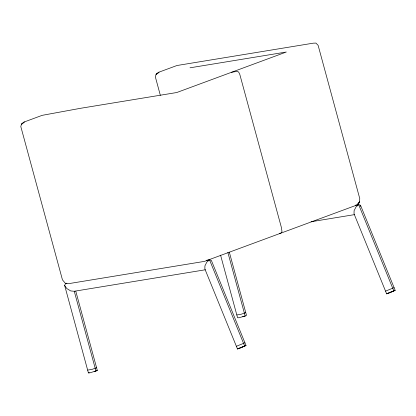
<?xml version="1.0" encoding="UTF-8"?>
<svg xmlns="http://www.w3.org/2000/svg" width="416" height="416" viewBox="0 0 416 416"><rect width="100%" height="100%" fill="white"/><g stroke="black" fill="none" stroke-linecap="round" stroke-linejoin="round"><path stroke-width="0.62" d="M360.495 206.502L360.516 205.265L358.675 204.672L355.477 205.197M75.769 291.148L97.334 370.521L89.684 372.897L88.41 372.913L64.636 285.392L65.619 283.41L66.898 283.202M236.382 346.294L244.93 342.8M237.489 349.008L244.618 345.966L209.508 259.818L206.846 262.08L204.922 265.866L204.864 268.96L237.489 349.008L246.033 345.509L211.354 260.411L209.508 259.818L206.31 260.343M246.033 345.509L238.904 348.551M385.549 291.148L394.092 287.648M386.656 293.857L393.78 290.815L358.675 204.672L356.013 206.929L354.089 210.714L354.032 213.814L386.656 293.857L395.2 290.363L360.516 205.265M395.2 290.363L388.071 293.405M96.569 367.708L92.061 369.372L87.646 370.094M88.41 372.913L89.305 372.455M245.736 312.556L241.228 314.226L236.813 314.948M190.018 67.808L286.328 52.016L176.748 92.529L80.439 108.316L42.177 115.341L24.274 121.956L21.434 124.353L20.8 126.526L62.457 279.848L65.385 283.369L68.224 283.722L204.495 261.378L357.157 204.942L359.304 202.743L359.778 198.661L318.12 45.344L315.926 43.087L313.206 43.176L176.935 65.52L159.032 72.134L156.016 74.599L155.324 76.794L160.332 95.3M231.54 72.27L236.876 71.396L238.618 71.984L239.798 74.402L281.455 227.724L281.991 231.634L280.826 233.163L279.547 233.371M311.09 221.744L354.593 214.614M64.636 285.392L66.758 288.517L70.751 290.945L74.272 291.262L205.426 269.76M242.663 316.467L245.159 316.056L246.501 315.375L229.33 252.184M94.12 371.514L95.992 371.207L74.272 291.262M96.06 370.536L97.334 370.521M227.869 252.418L245.159 316.056L238.852 317.746L237.578 317.767L220.568 255.159M359.507 201.802L357.157 204.942L359.507 201.802M156.53 73.98L156.016 74.599L159.032 72.134L156.53 73.98M22.006 123.713L21.434 124.353L24.274 121.956L22.006 123.713"/></g></svg>
